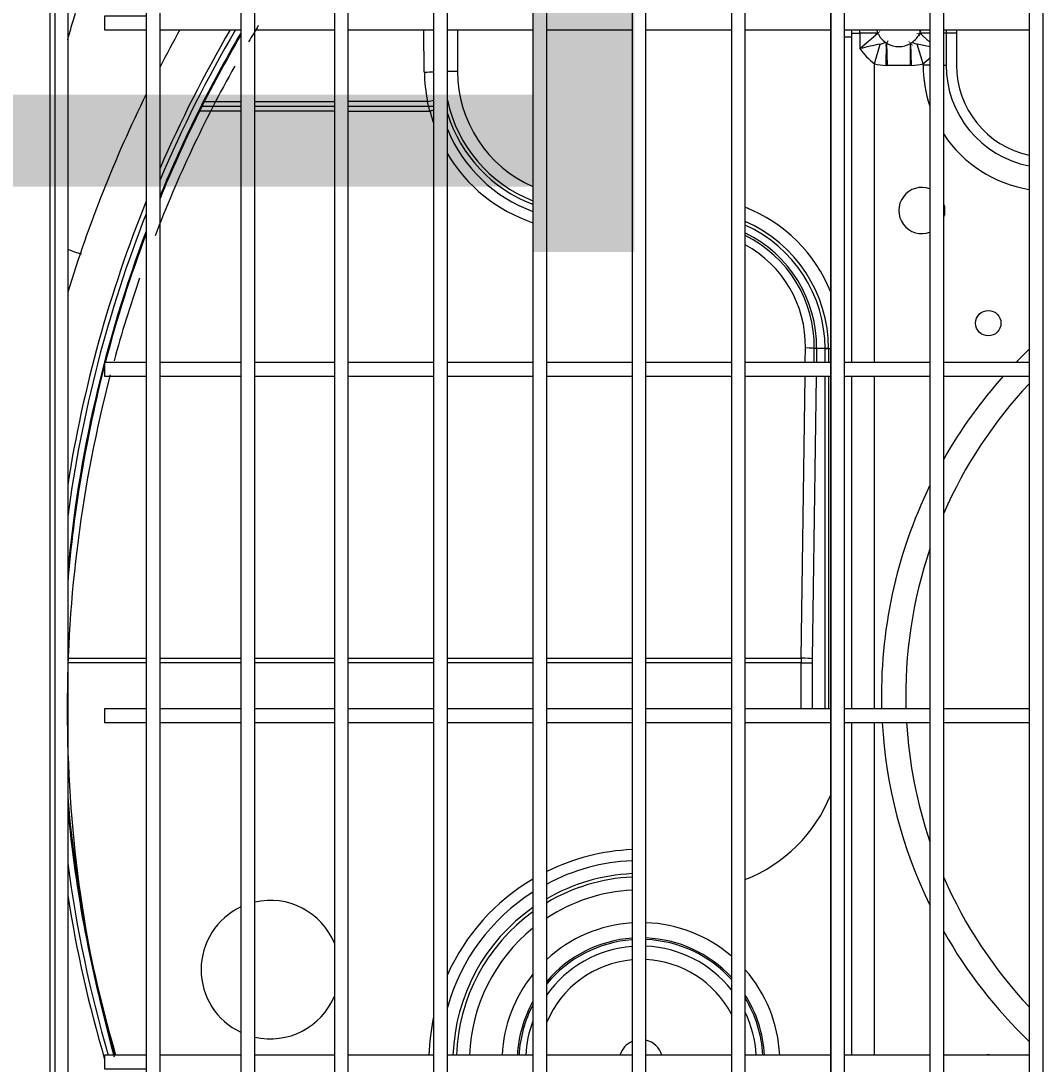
# Model space of a CAD drawing. Header units: millimetres. Extents: x 147592 to 201688, y -27981 to 8299.
# Drawn here: x 166759.9 to 166979.7, y -586.3 to -360.5 of the extents above; entities that cross this region are included whole.
import ezdxf

# ---------------------------------------------------------------- set-up
doc = ezdxf.new("R2010")
doc.units = ezdxf.units.MM
for name, color, linetype, lineweight in [('A-DETL-____-WIDE', 7, 'Continuous', 80), ('G-____-____-TEXT', 7, 'Continuous', 5), ('G-XREF-____-OTLN', 7, 'Continuous', 5), ('M-EQPM-____-OTLN', 7, 'Continuous', 5)]:
    doc.layers.add(name, color=color, linetype=linetype, lineweight=lineweight)
doc.styles.add('黑体_2', font='', dxfattribs={"height": 200})
doc.styles.get('黑体_2').set_extended_font_data('SimHei')

# ---------------------------------------------------------------- blocks, each defined once
blk = doc.blocks.new('YXQH_AR_B9-20_rvt-1-二层给排水_消防平面图')
at = {"layer": 'G-____-____-TEXT', "color": 251, "true_color": 0x515151, "insert": (166395.92, -189.53), "char_height": 200, "width": 737.5525, "attachment_point": 1, "style": '黑体_2'}
blk.add_mtext('平台', dxfattribs=at)
blk = doc.blocks.new('RUXYQ18BA - top_dwg-2871796-二层给排水_消防平面图')
at = {"layer": 'G-XREF-____-OTLN'}
for p, q in [((850.79, 188.42), (850.79, -336.37)), ((853.78, -336.37), (853.78, 188.42)), ((813.3, 143.44), (813.3, -291.39)), ((833.29, 74.47), (850.79, 74.47)), ((853.78, 74.47), (871.03, 74.47)), ((874.03, 74.47), (892.52, 74.47)), ((895.52, 74.47), (914.01, 74.47)), ((917.01, 74.47), (935.5, 74.47)), ((938.5, 74.47), (956.99, 74.47)), ((959.99, 74.47), (978.48, 74.47)), ((981.48, 74.47), (999.98, 74.47)), ((1002.97, 74.47), (1021.47, 74.47)), ((850.79, 57.93), (842.38, 57.93)), ((871.03, 57.93), (853.78, 57.93)), ((892.52, 57.93), (874.03, 57.93)), ((974.9, 2.49), (974.94, 5.5)), ((978.01, 5.5), (978.01, 2.49)), ((850.79, 2.49), (833.29, 2.49)), ((871.03, 2.49), (853.78, 2.49)), ((892.52, 2.49), (874.03, 2.49)), ((914.01, 2.49), (895.52, 2.49)), ((935.5, 2.49), (917.01, 2.49)), ((956.99, 2.49), (938.5, 2.49)), ((978.48, 2.49), (959.99, 2.49)), ((999.98, 2.49), (981.48, 2.49)), ((1021.47, 2.49), (1002.97, 2.49)), ((833.29, -0.5), (850.79, -0.5)), ((853.78, -0.5), (871.03, -0.5)), ((874.03, -0.5), (892.52, -0.5)), ((895.52, -0.5), (914.01, -0.5)), ((917.01, -0.5), (935.5, -0.5)), ((938.5, -0.5), (956.99, -0.5)), ((959.99, -0.5), (978.48, -0.5)), ((978.01, -0.5), (978.01, -72.48)), ((981.48, -0.5), (999.98, -0.5)), ((982.98, -0.5), (982.98, -72.48)), ((1002.97, -0.5), (1021.47, -0.5)), ((850.79, -72.48), (833.29, -72.48)), ((871.03, -72.48), (853.78, -72.48)), ((892.52, -72.48), (874.03, -72.48)), ((914.01, -72.48), (895.52, -72.48)), ((935.5, -72.48), (917.01, -72.48)), ((956.99, -72.48), (938.5, -72.48)), ((978.48, -72.48), (959.99, -72.48)), ((999.98, -72.48), (981.48, -72.48)), ((1021.47, -72.48), (1002.97, -72.48)), ((833.29, -75.47), (850.79, -75.47)), ((853.78, -75.47), (871.03, -75.47)), ((874.03, -75.47), (892.52, -75.47)), ((895.52, -75.47), (914.01, -75.47)), ((917.01, -75.47), (935.5, -75.47)), ((938.5, -75.47), (956.99, -75.47)), ((959.99, -75.47), (978.48, -75.47)), ((981.48, -75.47), (999.98, -75.47)), ((982.98, -75.47), (982.98, -147.45)), ((1002.97, -75.47), (1021.47, -75.47)), ((850.79, -147.45), (833.29, -147.45)), ((871.03, -147.45), (853.78, -147.45)), ((892.52, -147.45), (874.03, -147.45)), ((914.01, -147.45), (895.52, -147.45)), ((935.5, -147.45), (917.01, -147.45)), ((956.99, -147.45), (938.5, -147.45)), ((978.48, -147.45), (959.99, -147.45)), ((999.98, -147.45), (981.48, -147.45)), ((1021.47, -147.45), (1002.97, -147.45))]:
    blk.add_line(p, q, dxfattribs=at)
at = {"layer": 'G-XREF-____-OTLN', "color": 251, "true_color": 0x666666}
for p, q in [((890.51, 65.34), (890.38, 74.47)), ((982.98, 72.91), (981.48, 72.91)), ((1002.97, 66.87), (1003.47, 66.87)), ((842.91, 58.97), (850.79, 58.97)), ((853.78, 58.97), (871.03, 58.97)), ((850.79, 56.88), (841.85, 56.88)), ((871.03, 56.88), (853.78, 56.88)), ((972.98, 2.49), (973.03, 5.63)), ((978.01, 5.5), (974.94, 5.5)), ((975.36, -0.5), (974.5, -61.67)), ((977.28, -72.48), (977.28, -0.5)), ((987.98, -72.48), (987.98, -0.5)), ((813.3, -61.53), (830.29, -61.53)), ((830.29, -62.52), (813.3, -62.52)), ((833.29, -61.53), (850.79, -61.53)), ((850.79, -62.52), (833.29, -62.52)), ((853.78, -61.53), (871.03, -61.53)), ((871.03, -62.52), (853.78, -62.52)), ((874.03, -61.53), (892.52, -61.53)), ((892.52, -62.52), (874.03, -62.52)), ((895.52, -61.53), (914.01, -61.53)), ((914.01, -62.52), (895.52, -62.52)), ((917.01, -61.53), (935.5, -61.53)), ((935.5, -62.52), (917.01, -62.52)), ((938.5, -61.53), (956.99, -61.53)), ((956.99, -62.52), (938.5, -62.52)), ((972.08, -62.52), (959.99, -62.52)), ((987.98, -147.45), (987.98, -75.47))]:
    blk.add_line(p, q, dxfattribs=at)
at = {"layer": 'G-XREF-____-OTLN', "flags": 128}
for points in [[(871.03, 213.41), (871.03, -361.36), (874.03, -361.36), (874.03, 213.41)], [(892.52, 213.41), (892.52, -361.36), (895.52, -361.36), (895.52, 213.41)], [(914.01, 213.41), (914.01, -361.36), (917.01, -361.36), (917.01, 213.41)], [(935.5, 213.41), (935.5, -361.36), (938.5, -361.36), (938.5, 213.41)], [(956.99, 213.41), (956.99, -361.36), (959.99, -361.36), (959.99, 213.41)], [(978.48, 213.41), (978.48, -361.36), (981.48, -361.36), (981.48, 213.41)], [(999.98, 213.41), (999.98, -361.36), (1002.97, -361.36), (1002.97, 213.41)], [(1021.47, 213.41), (1021.47, -361.36), (1024.47, -361.36), (1024.47, 213.41)], [(830.29, 183.42), (830.29, -331.37), (833.29, -331.37), (833.29, 183.42)]]:
    blk.add_lwpolyline(points, close=True, dxfattribs=at)
at = {"layer": 'G-XREF-____-OTLN', "color": 251, "true_color": 0x666666, "flags": 128}
for points in [[(813.3, -291.39), (809.5, -291.39), (809.5, 143.44), (813.3, 143.44)], [(897.71, 74.47), (897.71, 65.47), (895.52, 65.47)], [(982.98, 73.8), (984.8, 73.8), (984.8, 70.43), (988.68, 73.8), (984.8, 73.8), (984.8, 74.47)], [(999.98, 73.8), (997.78, 73.8), (999.98, 71.82)], [(1005.72, 73.8), (1003.47, 73.8), (1002.97, 73.8)], [(987.98, 2.49), (987.98, 67.16), (989.22, 71.41)], [(995.74, 66.8), (990.72, 66.8), (990.51, 66.8), (990.6, 71.62), (990.72, 66.8)], [(999.98, 66.87), (998.48, 66.87), (998.48, 67.16), (997.24, 71.41)], [(874.03, 56.88), (891.73, 56.88), (891.2, 58.97), (874.03, 58.97)], [(977.28, 5.5), (975.44, 5.5), (975.4, 2.49)], [(977.28, 2.49), (977.28, 5.5), (978.44, 5.5)], [(959.99, -61.53), (972.08, -61.53), (972.94, -0.5)], [(972.08, -72.48), (972.08, -62.52), (974.49, -62.52), (974.49, -72.48)]]:
    blk.add_lwpolyline(points, dxfattribs=at)
at = {"layer": 'G-XREF-____-OTLN', "flags": 128}
for points in [[(830.29, 77.46), (821.3, 77.46), (821.3, 74.47), (830.29, 74.47)], [(982.98, 74.47), (982.98, 72.91), (982.98, 2.49)], [(1003.47, 74.47), (1003.47, 73.8), (1003.47, 66.87)], [(1005.72, 74.47), (1005.72, 73.8), (1005.72, 66.87)], [(990.72, 71.55), (990.6, 71.62), (990.36, 71.78)], [(996.1, 71.78), (995.86, 71.62), (995.74, 71.55)], [(830.29, 2.49), (821.3, 2.49), (821.3, -0.5), (830.29, -0.5)], [(830.29, -72.48), (821.3, -72.48), (821.3, -75.47), (830.29, -75.47)], [(830.29, -147.45), (821.3, -147.45), (821.3, -150.44), (830.29, -150.44)]]:
    blk.add_lwpolyline(points, dxfattribs=at)
at = {"layer": 'G-XREF-____-OTLN', "color": 251, "true_color": 0x666666, "flags": 128}
blk.add_lwpolyline([(995.94, 66.8), (995.74, 66.8), (995.74, 71.55)], close=True, dxfattribs=at)
at = {"layer": 'G-XREF-____-OTLN'}
blk.add_circle((1012.61, 11), 2.75, dxfattribs=at)
at = {"layer": 'G-XREF-____-OTLN', "color": 251, "true_color": 0x666666}
for centre, radius, start, end in [((1093.23, -68.44), 283.44, 149.7219, 156.5049), ((1093.23, -68.44), 282.44, 149.6034, 156.9757), ((1042.39, -178.85), 255.84, 101.995, 103.0085), ((996.72, 78.87), 14.61, 215.2865, 233.2366), ((944.07, -178.85), 255.84, 77.3763, 78.005), ((989.73, 78.87), 14.61, 306.7634, 314.6389), ((1025.72, 66.87), 27.24, 180, 199.0991), ((924.86, 65.47), 27.15, 180, 246.4549), ((924.86, 65.47), 30.72, 197.2648, 249.3279), ((924.86, 64.99), 31.72, 202.2162, 249.9936), ((1025.72, 66.87), 27.24, 213.3985, 261.0273), ((1093.23, -68.44), 283.44, 158.0746, 170.9772), ((1093.23, -68.44), 282.44, 158.5839, 172.3591), ((948.03, 5.5), 32.83, 21.8891, 68.6198), ((948.03, 5.5), 29.25, 0, 65.8533), ((948.02, 5.85), 27.42, 359.2635, 64.0241), ((1093.19, -69.57), 103.71, 133.7542, 135.98), ((1093.19, -69.57), 103.71, 138.2413, 150.4446), ((1093.19, -69.57), 103.71, 154.0001, 181.6034), ((1093.19, -69.57), 103.71, 183.2617, 205.9999), ((948.03, -78.87), 32.83, 291.3802, 338.1109), ((937.41, -148.85), 45.92, 92.3846, 116.3803), ((1093.23, -68.44), 282.44, 187.6409, 196.243), ((937.41, -148.85), 43.51, 92.517, 117.9681), ((937.41, -148.85), 40.72, 92.6893, 120.0713), ((937.41, -148.85), 45.92, 120.6394, 155.8327), ((1093.23, -68.44), 283.44, 189.0228, 196.38), ((937.41, -148.85), 43.51, 122.5415, 164.3601), ((937.41, -148.85), 37.15, 92.9482, 123.3168), ((937.41, -148.85), 40.72, 125.0804, 178.0275), ((937.41, -148.85), 30.07, 93.643, 132.7306), ((937.41, -148.85), 30.07, 49.3675, 87.9259), ((937.41, -148.85), 37.15, 129.05, 177.8377), ((1093.19, -69.57), 103.71, 209.5554, 226.2458), ((937.41, -148.85), 26.78, 94.0912, 139.6325), ((937.41, -148.85), 26.43, 94.1449, 140.5237), ((937.41, -148.85), 26.78, 43.0129, 87.671), ((937.41, -148.85), 26.43, 42.2022, 87.6404), ((937.41, -148.85), 22.1, 94.9584, 157.3739), ((937.41, -148.85), 22.1, 27.6455, 87.178), ((937.41, -148.85), 30.07, 141.1037, 177.3284), ((937.41, -148.85), 30.07, 2.6716, 41.3284), ((937.41, -148.85), 26.78, 3.0001, 32.5222), ((937.41, -148.85), 26.43, 3.0394, 31.3254), ((937.41, -148.85), 26.78, 150.9138, 176.9999), ((937.41, -148.85), 26.43, 152.2931, 176.9606), ((937.41, -148.85), 45.92, 167.8663, 178.251)]:
    blk.add_arc(centre, radius, start, end, dxfattribs=at)
at = {"layer": 'G-XREF-____-OTLN'}
for centre, radius, start, end in [((1093.23, -68.44), 292.88, 150.7947, 152.5637), ((1093.23, -68.44), 281.09, 149.6021, 157.6334), ((1093.23, -68.44), 280.89, 149.6717, 157.7327), ((993.23, 75.87), 5, 196.4559, 204.4793), ((993.23, 75.87), 5, 204.4793, 206.0117), ((993.23, 75.87), 5, 206.0117, 234.9829), ((993.23, 75.87), 5, 305.0171, 333.9883), ((993.23, 75.87), 5, 333.9883, 335.5207), ((993.23, 75.87), 5, 335.5207, 343.4442), ((993.23, 75.87), 5, 239.8749, 300.1251), ((1025.72, 66.87), 22.24, 180, 258.9882), ((1025.72, 66.87), 19.99, 180, 257.7311), ((1093.23, -68.44), 292.88, 153.865, 162.8976), ((924.86, 65.47), 29.99, 191.9487, 248.7974), ((998.23, 35.38), 5, 69.5127, 290.4873), ((998.23, 35.38), 5, 0, 18.1949), ((998.23, 35.38), 5, 341.8051, 0), ((948.03, 5.5), 29.99, 0, 66.4809), ((1093.23, -68.44), 281.09, 159.2982, 174.8035), ((1093.23, -68.44), 280.89, 159.4064, 165.3715), ((1093.23, -68.44), 280.89, 165.4957, 175.2731), ((1093.19, -69.57), 98.46, 136.7546, 156.383), ((1093.19, -69.57), 98.46, 161.2091, 181.6889), ((1093.19, -69.57), 98.46, 183.4358, 198.7909), ((1093.23, -68.44), 280.89, 184.7269, 196.3353), ((1093.23, -68.44), 281.09, 185.1965, 196.3234), ((937.41, -148.85), 39.98, 92.7388, 120.6827), ((1093.19, -69.57), 98.46, 203.617, 223.2454), ((857.17, -128.95), 14.99, 22.409, 103.0331), ((857.17, -128.95), 14.99, 22.409, 103.0331), ((857.17, -128.95), 14.99, 115.1832, 244.8168), ((857.17, -128.95), 14.99, 115.1832, 244.8168), ((937.41, -148.85), 39.98, 125.823, 177.9912), ((937.41, -148.85), 24.99, 94.3847, 144.7312), ((937.41, -148.85), 24.99, 38.4134, 87.5041), ((857.17, -128.95), 14.99, 256.9669, 337.591), ((857.17, -128.95), 14.99, 256.9669, 337.591), ((937.41, -148.85), 24.99, 3.2151, 25.3716), ((937.41, -148.85), 24.99, 159.464, 176.7849), ((937.41, -148.85), 4.75, 113.7271, 162.8317), ((937.41, -148.85), 4.75, 113.7271, 162.8317), ((937.41, -148.85), 4.75, 17.1683, 76.7501), ((937.41, -148.85), 4.75, 17.1683, 76.7501), ((1012.61, -150.15), 2.75, 79.8641, 100.1359)]:
    blk.add_arc(centre, radius, start, end, dxfattribs=at)
at = {"layer": 'G-XREF-____-OTLN', "color": 251, "true_color": 0x666666}
for centre, major_axis, ratio, start_param, end_param in [((999.28, 80.94), (11.36, 9.37), 0.186691, 3.491732, 3.670179), ((987.17, 80.94), (-11.36, 9.37), 0.186691, 2.613006, 2.791453), ((999.28, 80.94), (14.36, 11.85), 0.536964, 3.491732, 3.702617), ((987.17, 80.94), (-14.36, 11.85), 0.536964, 2.580569, 2.791453), ((890.51, 65.47), (2.5, 0.04), 0.052331, 4.711654, 5.644128), ((924.86, 65.82), (0, 34.35), 0.999901, 1.584838, 1.771622), ((891.2, 59.1), (2.45, 0.5), 0.051287, 4.70195, 5.271124), ((891.73, 56.75), (2.43, 0.6), 0.050791, 1.227355, 1.558158), ((924.86, 65.12), (0, 34.14), 0.999901, 1.814714, 1.896822), ((924.86, 65.12), (0, 34.14), 0.999901, 2.107356, 2.818262), ((948.03, 5.98), (0, 25.01), 0.999901, 4.698346, 5.784137), ((804.1, 29.83), (-19.18, 6.52), 0.011862, 4.026649, 4.213231), ((973.03, 5.5), (-2.5, 0.04), 0.052331, 3.40376, 4.713124), ((972.08, -61.67), (-2.5, 0.04), 0.052331, 3.40376, 4.713124), ((976.44, -62.52), (0, 18.79), 0.232318, 1.518436, 1.570796), ((978.86, -62.52), (0, 16.29), 0.267949, 1.518436, 1.570796)]:
    blk.add_ellipse(centre, major_axis=major_axis, ratio=ratio, start_param=start_param, end_param=end_param, dxfattribs=at)
at = {"layer": 'G-XREF-____-OTLN'}
blk.add_ellipse((948.03, 5.87), major_axis=(0, 26.92), ratio=0.999901, start_param=4.698346, end_param=5.822554, dxfattribs=at)
at = {"layer": 'G-XREF-____-OTLN', "color": 251, "true_color": 0x666666}
blk.add_open_spline([(813.3, 72.36), (817.31, 86.74), (822.72, 99.85), (826.21, 108.3), (830.27, 116.21)], degree=2, knots=[0.2999824, 0.2999824, 0.2999824, 0.5, 0.5, 0.6213809, 0.6213809, 0.6213809], dxfattribs=at)
blk = doc.blocks.new('RUXYQ18BA - top_dwg-V211-二层给排水_消防平面图')
at = {"layer": 'A-DETL-____-WIDE'}
for p, q in [((990.72, 71.55), (990.6, 71.62)), ((995.86, 71.62), (995.74, 71.55))]:
    blk.add_line(p, q, dxfattribs=at)
for start, end in [(204.4793, 206.0117), (333.9883, 335.5207)]:
    blk.add_arc((993.23, 75.87), 5, start, end, dxfattribs=at)
at = {"layer": 'G-XREF-____-OTLN'}
for p, q in [((850.79, 188.42), (850.79, -336.37)), ((853.78, -336.37), (853.78, 188.42)), ((813.3, 143.44), (813.3, -291.39)), ((833.29, 74.47), (850.79, 74.47)), ((853.78, 74.47), (871.03, 74.47)), ((874.03, 74.47), (892.52, 74.47)), ((895.52, 74.47), (914.01, 74.47)), ((917.01, 74.47), (935.5, 74.47)), ((938.5, 74.47), (956.99, 74.47)), ((959.99, 74.47), (978.48, 74.47)), ((981.48, 74.47), (999.98, 74.47)), ((1002.97, 74.47), (1021.47, 74.47)), ((850.79, 57.93), (842.38, 57.93)), ((871.03, 57.93), (853.78, 57.93)), ((892.52, 57.93), (874.03, 57.93)), ((974.9, 2.49), (974.94, 5.5)), ((978.01, 5.5), (978.01, 2.49)), ((850.79, 2.49), (833.29, 2.49)), ((871.03, 2.49), (853.78, 2.49)), ((892.52, 2.49), (874.03, 2.49)), ((914.01, 2.49), (895.52, 2.49)), ((935.5, 2.49), (917.01, 2.49)), ((956.99, 2.49), (938.5, 2.49)), ((978.48, 2.49), (959.99, 2.49)), ((999.98, 2.49), (981.48, 2.49)), ((1021.47, 2.49), (1002.97, 2.49)), ((833.29, -0.5), (850.79, -0.5)), ((853.78, -0.5), (871.03, -0.5)), ((874.03, -0.5), (892.52, -0.5)), ((895.52, -0.5), (914.01, -0.5)), ((917.01, -0.5), (935.5, -0.5)), ((938.5, -0.5), (956.99, -0.5)), ((959.99, -0.5), (978.48, -0.5)), ((978.01, -0.5), (978.01, -72.48)), ((981.48, -0.5), (999.98, -0.5)), ((982.98, -0.5), (982.98, -72.48)), ((1002.97, -0.5), (1021.47, -0.5)), ((850.79, -72.48), (833.29, -72.48)), ((871.03, -72.48), (853.78, -72.48)), ((892.52, -72.48), (874.03, -72.48)), ((914.01, -72.48), (895.52, -72.48)), ((935.5, -72.48), (917.01, -72.48)), ((956.99, -72.48), (938.5, -72.48)), ((978.48, -72.48), (959.99, -72.48)), ((999.98, -72.48), (981.48, -72.48)), ((1021.47, -72.48), (1002.97, -72.48)), ((833.29, -75.47), (850.79, -75.47)), ((853.78, -75.47), (871.03, -75.47)), ((874.03, -75.47), (892.52, -75.47)), ((895.52, -75.47), (914.01, -75.47)), ((917.01, -75.47), (935.5, -75.47)), ((938.5, -75.47), (956.99, -75.47)), ((959.99, -75.47), (978.48, -75.47)), ((981.48, -75.47), (999.98, -75.47)), ((982.98, -75.47), (982.98, -147.45)), ((1002.97, -75.47), (1021.47, -75.47)), ((850.79, -147.45), (833.29, -147.45)), ((871.03, -147.45), (853.78, -147.45)), ((892.52, -147.45), (874.03, -147.45)), ((914.01, -147.45), (895.52, -147.45)), ((935.5, -147.45), (917.01, -147.45)), ((956.99, -147.45), (938.5, -147.45)), ((978.48, -147.45), (959.99, -147.45)), ((999.98, -147.45), (981.48, -147.45)), ((1021.47, -147.45), (1002.97, -147.45))]:
    blk.add_line(p, q, dxfattribs=at)
at = {"layer": 'G-XREF-____-OTLN', "color": 251, "true_color": 0x666666}
for p, q in [((890.51, 65.34), (890.38, 74.47)), ((982.98, 72.91), (981.48, 72.91)), ((1002.97, 66.87), (1003.47, 66.87)), ((842.91, 58.97), (850.79, 58.97)), ((853.78, 58.97), (871.03, 58.97)), ((850.79, 56.88), (841.85, 56.88)), ((871.03, 56.88), (853.78, 56.88)), ((972.98, 2.49), (973.03, 5.63)), ((978.01, 5.5), (974.94, 5.5)), ((975.36, -0.5), (974.5, -61.67)), ((977.28, -72.48), (977.28, -0.5)), ((987.98, -72.48), (987.98, -0.5)), ((813.3, -61.53), (830.29, -61.53)), ((830.29, -62.52), (813.3, -62.52)), ((833.29, -61.53), (850.79, -61.53)), ((850.79, -62.52), (833.29, -62.52)), ((853.78, -61.53), (871.03, -61.53)), ((871.03, -62.52), (853.78, -62.52)), ((874.03, -61.53), (892.52, -61.53)), ((892.52, -62.52), (874.03, -62.52)), ((895.52, -61.53), (914.01, -61.53)), ((914.01, -62.52), (895.52, -62.52)), ((917.01, -61.53), (935.5, -61.53)), ((935.5, -62.52), (917.01, -62.52)), ((938.5, -61.53), (956.99, -61.53)), ((956.99, -62.52), (938.5, -62.52)), ((972.08, -62.52), (959.99, -62.52)), ((987.98, -147.45), (987.98, -75.47))]:
    blk.add_line(p, q, dxfattribs=at)
at = {"layer": 'G-XREF-____-OTLN', "flags": 128}
for points in [[(871.03, 213.41), (871.03, -361.36), (874.03, -361.36), (874.03, 213.41)], [(892.52, 213.41), (892.52, -361.36), (895.52, -361.36), (895.52, 213.41)], [(914.01, 213.41), (914.01, -361.36), (917.01, -361.36), (917.01, 213.41)], [(935.5, 213.41), (935.5, -361.36), (938.5, -361.36), (938.5, 213.41)], [(956.99, 213.41), (956.99, -361.36), (959.99, -361.36), (959.99, 213.41)], [(978.48, 213.41), (978.48, -361.36), (981.48, -361.36), (981.48, 213.41)], [(999.98, 213.41), (999.98, -361.36), (1002.97, -361.36), (1002.97, 213.41)], [(1021.47, 213.41), (1021.47, -361.36), (1024.47, -361.36), (1024.47, 213.41)], [(830.29, 183.42), (830.29, -331.37), (833.29, -331.37), (833.29, 183.42)]]:
    blk.add_lwpolyline(points, close=True, dxfattribs=at)
at = {"layer": 'G-XREF-____-OTLN', "color": 251, "true_color": 0x666666, "flags": 128}
for points in [[(813.3, -291.39), (809.5, -291.39), (809.5, 143.44), (813.3, 143.44)], [(897.71, 74.47), (897.71, 65.47), (895.52, 65.47)], [(982.98, 73.8), (984.8, 73.8), (984.8, 70.43), (988.68, 73.8), (984.8, 73.8), (984.8, 74.47)], [(999.98, 73.8), (997.78, 73.8), (999.98, 71.82)], [(1005.72, 73.8), (1003.47, 73.8), (1002.97, 73.8)], [(987.98, 2.49), (987.98, 67.16), (989.22, 71.41)], [(995.74, 66.8), (990.72, 66.8), (990.51, 66.8), (990.6, 71.62), (990.72, 66.8)], [(999.98, 66.87), (998.48, 66.87), (998.48, 67.16), (997.24, 71.41)], [(874.03, 56.88), (891.73, 56.88), (891.2, 58.97), (874.03, 58.97)], [(977.28, 5.5), (975.44, 5.5), (975.4, 2.49)], [(977.28, 2.49), (977.28, 5.5), (978.44, 5.5)], [(959.99, -61.53), (972.08, -61.53), (972.94, -0.5)], [(972.08, -72.48), (972.08, -62.52), (974.49, -62.52), (974.49, -72.48)]]:
    blk.add_lwpolyline(points, dxfattribs=at)
at = {"layer": 'G-XREF-____-OTLN', "flags": 128}
for points in [[(830.29, 77.46), (821.3, 77.46), (821.3, 74.47), (830.29, 74.47)], [(982.98, 74.47), (982.98, 72.91), (982.98, 2.49)], [(1003.47, 74.47), (1003.47, 73.8), (1003.47, 66.87)], [(1005.72, 74.47), (1005.72, 73.8), (1005.72, 66.87)], [(990.72, 71.55), (990.6, 71.62), (990.36, 71.78)], [(996.1, 71.78), (995.86, 71.62), (995.74, 71.55)], [(830.29, 2.49), (821.3, 2.49), (821.3, -0.5), (830.29, -0.5)], [(830.29, -72.48), (821.3, -72.48), (821.3, -75.47), (830.29, -75.47)], [(830.29, -147.45), (821.3, -147.45), (821.3, -150.44), (830.29, -150.44)]]:
    blk.add_lwpolyline(points, dxfattribs=at)
at = {"layer": 'G-XREF-____-OTLN', "color": 251, "true_color": 0x666666, "flags": 128}
blk.add_lwpolyline([(995.94, 66.8), (995.74, 66.8), (995.74, 71.55)], close=True, dxfattribs=at)
at = {"layer": 'G-XREF-____-OTLN'}
blk.add_circle((1012.61, 11), 2.75, dxfattribs=at)
at = {"layer": 'G-XREF-____-OTLN', "color": 251, "true_color": 0x666666}
for centre, radius, start, end in [((1093.23, -68.44), 283.44, 149.7219, 156.5049), ((1093.23, -68.44), 282.44, 149.6034, 156.9757), ((1042.39, -178.85), 255.84, 101.995, 103.0085), ((996.72, 78.87), 14.61, 215.2865, 233.2366), ((944.07, -178.85), 255.84, 77.3763, 78.005), ((989.73, 78.87), 14.61, 306.7634, 314.6389), ((1025.72, 66.87), 27.24, 180, 199.0991), ((924.86, 65.47), 27.15, 180, 246.4549), ((924.86, 65.47), 30.72, 197.2648, 249.3279), ((924.86, 64.99), 31.72, 202.2162, 249.9936), ((1025.72, 66.87), 27.24, 213.3985, 261.0273), ((1093.23, -68.44), 283.44, 158.0746, 170.9772), ((1093.23, -68.44), 282.44, 158.5839, 172.3591), ((948.03, 5.5), 32.83, 21.8891, 68.6198), ((948.03, 5.5), 29.25, 0, 65.8533), ((948.02, 5.85), 27.42, 359.2635, 64.0241), ((1093.19, -69.57), 103.71, 133.7542, 135.98), ((1093.19, -69.57), 103.71, 138.2413, 150.4446), ((1093.19, -69.57), 103.71, 154.0001, 181.6034), ((1093.19, -69.57), 103.71, 183.2617, 205.9999), ((948.03, -78.87), 32.83, 291.3802, 338.1109), ((937.41, -148.85), 45.92, 92.3846, 116.3803), ((1093.23, -68.44), 282.44, 187.6409, 196.243), ((937.41, -148.85), 43.51, 92.517, 117.9681), ((937.41, -148.85), 40.72, 92.6893, 120.0713), ((937.41, -148.85), 45.92, 120.6394, 155.8327), ((1093.23, -68.44), 283.44, 189.0228, 196.38), ((937.41, -148.85), 43.51, 122.5415, 164.3601), ((937.41, -148.85), 37.15, 92.9482, 123.3168), ((937.41, -148.85), 40.72, 125.0804, 178.0275), ((937.41, -148.85), 30.07, 93.643, 132.7306), ((937.41, -148.85), 30.07, 49.3675, 87.9259), ((937.41, -148.85), 37.15, 129.05, 177.8377), ((1093.19, -69.57), 103.71, 209.5554, 226.2458), ((937.41, -148.85), 26.78, 94.0912, 139.6325), ((937.41, -148.85), 26.43, 94.1449, 140.5237), ((937.41, -148.85), 26.78, 43.0129, 87.671), ((937.41, -148.85), 26.43, 42.2022, 87.6404), ((937.41, -148.85), 22.1, 94.9584, 157.3739), ((937.41, -148.85), 22.1, 27.6455, 87.178), ((937.41, -148.85), 30.07, 141.1037, 177.3284), ((937.41, -148.85), 30.07, 2.6716, 41.3284), ((937.41, -148.85), 26.78, 3.0001, 32.5222), ((937.41, -148.85), 26.43, 3.0394, 31.3254), ((937.41, -148.85), 26.78, 150.9138, 176.9999), ((937.41, -148.85), 26.43, 152.2931, 176.9606), ((937.41, -148.85), 45.92, 167.8663, 178.251)]:
    blk.add_arc(centre, radius, start, end, dxfattribs=at)
at = {"layer": 'G-XREF-____-OTLN'}
for centre, radius, start, end in [((1093.23, -68.44), 292.88, 150.7947, 152.5637), ((1093.23, -68.44), 281.09, 149.6021, 157.6334), ((1093.23, -68.44), 280.89, 149.6717, 157.7327), ((993.23, 75.87), 5, 196.4559, 204.4793), ((993.23, 75.87), 5, 204.4793, 206.0117), ((993.23, 75.87), 5, 206.0117, 234.9829), ((993.23, 75.87), 5, 305.0171, 333.9883), ((993.23, 75.87), 5, 333.9883, 335.5207), ((993.23, 75.87), 5, 335.5207, 343.4442), ((993.23, 75.87), 5, 239.8749, 300.1251), ((1025.72, 66.87), 22.24, 180, 258.9882), ((1025.72, 66.87), 19.99, 180, 257.7311), ((1093.23, -68.44), 292.88, 153.865, 162.8976), ((924.86, 65.47), 29.99, 191.9487, 248.7974), ((998.23, 35.38), 5, 69.5127, 290.4873), ((998.23, 35.38), 5, 0, 18.1949), ((998.23, 35.38), 5, 341.8051, 0), ((948.03, 5.5), 29.99, 0, 66.4809), ((1093.23, -68.44), 281.09, 159.2982, 174.8035), ((1093.23, -68.44), 280.89, 159.4064, 165.3715), ((1093.23, -68.44), 280.89, 165.4957, 175.2731), ((1093.19, -69.57), 98.46, 136.7546, 156.383), ((1093.19, -69.57), 98.46, 161.2091, 181.6889), ((1093.19, -69.57), 98.46, 183.4358, 198.7909), ((1093.23, -68.44), 280.89, 184.7269, 196.3353), ((1093.23, -68.44), 281.09, 185.1965, 196.3234), ((937.41, -148.85), 39.98, 92.7388, 120.6827), ((1093.19, -69.57), 98.46, 203.617, 223.2454), ((857.17, -128.95), 14.99, 22.409, 103.0331), ((857.17, -128.95), 14.99, 22.409, 103.0331), ((857.17, -128.95), 14.99, 115.1832, 244.8168), ((857.17, -128.95), 14.99, 115.1832, 244.8168), ((937.41, -148.85), 39.98, 125.823, 177.9912), ((937.41, -148.85), 24.99, 94.3847, 144.7312), ((937.41, -148.85), 24.99, 38.4134, 87.5041), ((857.17, -128.95), 14.99, 256.9669, 337.591), ((857.17, -128.95), 14.99, 256.9669, 337.591), ((937.41, -148.85), 24.99, 3.2151, 25.3716), ((937.41, -148.85), 24.99, 159.464, 176.7849), ((937.41, -148.85), 4.75, 113.7271, 162.8317), ((937.41, -148.85), 4.75, 113.7271, 162.8317), ((937.41, -148.85), 4.75, 17.1683, 76.7501), ((937.41, -148.85), 4.75, 17.1683, 76.7501), ((1012.61, -150.15), 2.75, 79.8641, 100.1359)]:
    blk.add_arc(centre, radius, start, end, dxfattribs=at)
at = {"layer": 'G-XREF-____-OTLN', "color": 251, "true_color": 0x666666}
for centre, major_axis, ratio, start_param, end_param in [((999.28, 80.94), (11.36, 9.37), 0.186691, 3.491732, 3.670179), ((987.17, 80.94), (-11.36, 9.37), 0.186691, 2.613006, 2.791453), ((999.28, 80.94), (14.36, 11.85), 0.536964, 3.491732, 3.702617), ((987.17, 80.94), (-14.36, 11.85), 0.536964, 2.580569, 2.791453), ((890.51, 65.47), (2.5, 0.04), 0.052331, 4.711654, 5.644128), ((924.86, 65.82), (0, 34.35), 0.999901, 1.584838, 1.771622), ((891.2, 59.1), (2.45, 0.5), 0.051287, 4.70195, 5.271124), ((891.73, 56.75), (2.43, 0.6), 0.050791, 1.227355, 1.558158), ((924.86, 65.12), (0, 34.14), 0.999901, 1.814714, 1.896822), ((924.86, 65.12), (0, 34.14), 0.999901, 2.107356, 2.818262), ((948.03, 5.98), (0, 25.01), 0.999901, 4.698346, 5.784137), ((804.1, 29.83), (-19.18, 6.52), 0.011862, 4.026649, 4.213231), ((973.03, 5.5), (-2.5, 0.04), 0.052331, 3.40376, 4.713124), ((972.08, -61.67), (-2.5, 0.04), 0.052331, 3.40376, 4.713124), ((976.44, -62.52), (0, 18.79), 0.232318, 1.518436, 1.570796), ((978.86, -62.52), (0, 16.29), 0.267949, 1.518436, 1.570796)]:
    blk.add_ellipse(centre, major_axis=major_axis, ratio=ratio, start_param=start_param, end_param=end_param, dxfattribs=at)
at = {"layer": 'G-XREF-____-OTLN'}
blk.add_ellipse((948.03, 5.87), major_axis=(0, 26.92), ratio=0.999901, start_param=4.698346, end_param=5.822554, dxfattribs=at)
at = {"layer": 'G-XREF-____-OTLN', "color": 251, "true_color": 0x666666}
blk.add_open_spline([(813.3, 72.36), (817.31, 86.74), (822.72, 99.85), (826.21, 108.3), (830.27, 116.21)], degree=2, knots=[0.2999824, 0.2999824, 0.2999824, 0.5, 0.5, 0.6213809, 0.6213809, 0.6213809], dxfattribs=at)
blk = doc.blocks.new('RUXYQ18BA - RUXYQ18BA-2871902-二层给排水_消防平面图')
at = {"layer": 'M-EQPM-____-OTLN'}
for p, q in [((77.72, 726.51), (77.72, 151.74)), ((80.72, 151.74), (80.72, 726.51)), ((99.21, 726.51), (99.21, 151.74)), ((102.21, 151.74), (102.21, 726.51)), ((120.7, 726.51), (120.7, 151.74)), ((123.7, 151.74), (123.7, 726.51)), ((142.19, 726.51), (142.19, 151.74)), ((145.19, 151.74), (145.19, 726.51)), ((163.68, 726.51), (163.68, 151.74)), ((166.68, 151.74), (166.68, 726.51)), ((185.18, 726.51), (185.18, 151.74)), ((188.17, 151.74), (188.17, 726.51)), ((206.67, 726.51), (206.67, 151.74)), ((209.67, 151.74), (209.67, 726.51)), ((228.16, 726.51), (228.16, 151.74)), ((36.99, 701.52), (36.99, 176.73)), ((39.98, 176.73), (39.98, 701.52)), ((57.48, 701.52), (57.48, 176.73)), ((60.48, 176.73), (60.48, 701.52)), ((17.24, 198.74), (17.24, 679.5)), ((27.99, 590.56), (27.99, 587.56)), ((27.99, 587.56), (36.99, 587.56)), ((39.98, 587.56), (57.48, 587.56)), ((60.48, 587.56), (77.72, 587.56)), ((80.72, 587.56), (99.21, 587.56)), ((102.21, 587.56), (120.7, 587.56)), ((123.7, 587.56), (142.19, 587.56)), ((145.19, 587.56), (163.68, 587.56)), ((166.68, 587.56), (185.18, 587.56)), ((188.17, 587.56), (206.67, 587.56)), ((209.67, 587.56), (228.16, 587.56)), ((36.99, 515.59), (27.99, 515.59)), ((27.99, 515.59), (27.99, 512.59)), ((57.48, 515.59), (39.98, 515.59)), ((77.72, 515.59), (60.48, 515.59)), ((99.21, 515.59), (80.72, 515.59)), ((120.7, 515.59), (102.21, 515.59)), ((142.19, 515.59), (123.7, 515.59)), ((163.68, 515.59), (145.19, 515.59)), ((185.18, 515.59), (166.68, 515.59)), ((206.67, 515.59), (188.17, 515.59)), ((228.16, 515.59), (209.67, 515.59)), ((27.99, 512.59), (36.99, 512.59)), ((39.98, 512.59), (57.48, 512.59)), ((60.48, 512.59), (77.72, 512.59)), ((80.72, 512.59), (99.21, 512.59)), ((102.21, 512.59), (120.7, 512.59)), ((123.7, 512.59), (142.19, 512.59)), ((145.19, 512.59), (163.68, 512.59)), ((166.68, 512.59), (185.18, 512.59)), ((188.17, 512.59), (206.67, 512.59)), ((209.67, 512.59), (228.16, 512.59)), ((27.99, 440.62), (27.99, 437.62)), ((36.99, 440.62), (27.99, 440.62)), ((57.48, 440.62), (39.98, 440.62)), ((77.72, 440.62), (60.48, 440.62)), ((99.21, 440.62), (80.72, 440.62)), ((120.7, 440.62), (102.21, 440.62)), ((142.19, 440.62), (123.7, 440.62)), ((163.68, 440.62), (145.19, 440.62)), ((185.18, 440.62), (166.68, 440.62)), ((206.67, 440.62), (188.17, 440.62)), ((228.16, 440.62), (209.67, 440.62)), ((27.99, 437.62), (36.99, 437.62)), ((39.98, 437.62), (57.48, 437.62)), ((60.48, 437.62), (77.72, 437.62)), ((80.72, 437.62), (99.21, 437.62)), ((102.21, 437.62), (120.7, 437.62)), ((123.7, 437.62), (142.19, 437.62)), ((145.19, 437.62), (163.68, 437.62)), ((166.68, 437.62), (185.18, 437.62)), ((188.17, 437.62), (206.67, 437.62)), ((209.67, 437.62), (228.16, 437.62)), ((36.99, 365.65), (27.99, 365.65)), ((27.99, 365.65), (27.99, 362.65)), ((57.48, 365.65), (39.98, 365.65)), ((77.72, 365.65), (60.48, 365.65)), ((99.21, 365.65), (80.72, 365.65)), ((120.7, 365.65), (102.21, 365.65)), ((142.19, 365.65), (123.7, 365.65)), ((163.68, 365.65), (145.19, 365.65)), ((185.18, 365.65), (166.68, 365.65)), ((206.67, 365.65), (188.17, 365.65)), ((228.16, 365.65), (209.67, 365.65))]:
    blk.add_line(p, q, dxfattribs=at)
for start, end in [(148.7421, 149.5718), (150.7798, 158.9548), (160.9093, 164.672), (165.3045, 180), (180, 195.328)]:
    blk.add_arc((304.88, 440.62), 285, start, end, dxfattribs=at)
for name in ['RUXYQ18BA - top_dwg-2871796-二层给排水_消防平面图', 'RUXYQ18BA - top_dwg-V211-二层给排水_消防平面图']:
    blk.add_blockref(name, (-793.31, 513.1))

msp = doc.modelspace()

# ---------------------------------------------------------------- block references
at = {"lineweight": 5}
msp.add_blockref('YXQH_AR_B9-20_rvt-1-二层给排水_消防平面图', (0, 0), dxfattribs=at)
at = {"layer": 'M-EQPM-____-OTLN', "lineweight": 80}
msp.add_blockref('RUXYQ18BA - RUXYQ18BA-2871902-二层给排水_消防平面图', (166750.01, -950), dxfattribs=at)

doc.saveas('drawing.dxf')
